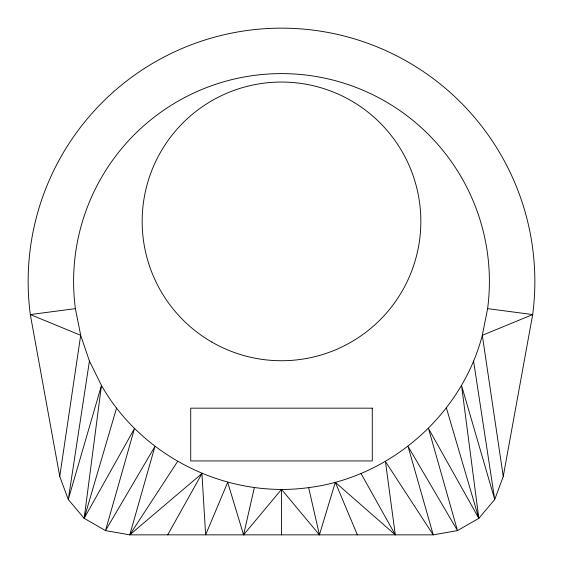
<?xml version="1.0" encoding="UTF-8"?>
<svg xmlns="http://www.w3.org/2000/svg" width="563" height="563" viewBox="0 0 563 563"><rect width="100%" height="100%" fill="white"/><g stroke="black" fill="none" stroke-linecap="round" stroke-linejoin="round"><path stroke-width="0.84" d="M473.567 361.059L494.722 499.515L461.54 385.444L478.831 518.319L428.506 428.506L457.487 530.592L408.055 446.431L433.236 534.85L385.444 461.54L395.296 534.85L335.309 482.308L319.432 534.85L281.5 489.395L243.568 534.85L227.691 482.308L205.636 534.85L201.941 473.567L129.764 534.85L154.945 446.431L105.513 530.592L134.494 428.506L84.168 518.319L101.46 385.444L89.433 361.059L80.692 335.309L75.386 308.637A207.895 207.895 0 0 1 281.5 73.605A207.895 207.895 0 0 1 487.614 308.637L532.682 314.569L503.252 476.418L494.722 499.515L478.831 518.319L457.487 530.592L433.236 534.85L129.764 534.85L105.513 530.592L84.168 518.319L68.278 499.515L59.748 476.418L30.318 314.569A253.35 253.35 0 0 1 281.5 28.15A253.35 253.35 0 0 1 532.682 314.569L482.308 335.309C461.561 414.903 390.258 477.431 308.637 487.614C227.156 498.902 142.101 456.959 101.46 385.444L68.278 499.515L89.433 361.059M59.748 476.418L80.692 335.309L30.318 314.569L75.386 308.637M487.614 308.637L482.308 335.309L503.252 476.418M243.568 534.85L254.363 487.614M84.168 518.319L116.569 408.055M167.704 534.85L201.941 473.567M129.764 534.85L177.556 461.54M361.059 473.567L395.296 534.85M335.309 482.308L357.364 534.85M446.431 408.055L478.831 518.319M308.637 487.614L319.432 534.85M281.5 489.395L281.5 534.85M372.284 408.175L190.716 408.175L190.716 460.956L372.284 460.956L372.284 408.175M211.829 342.065A139.343 139.343 0 0 0 420.842 221.393A139.343 139.343 0 0 0 211.829 100.721A139.343 139.343 0 0 0 211.829 342.065"/></g></svg>
